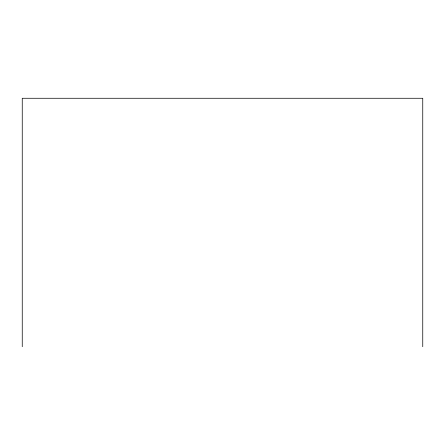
<?xml version="1.0" encoding="UTF-8"?>
<svg xmlns="http://www.w3.org/2000/svg" width="445" height="445" viewBox="0 0 445 445"><rect width="100%" height="100%" fill="white"/><g stroke="black" fill="none" stroke-linecap="round" stroke-linejoin="round"><path stroke-width="0.67" d="M422.75 346.727L422.75 98.273L22.25 98.273L22.25 346.727"/></g></svg>
